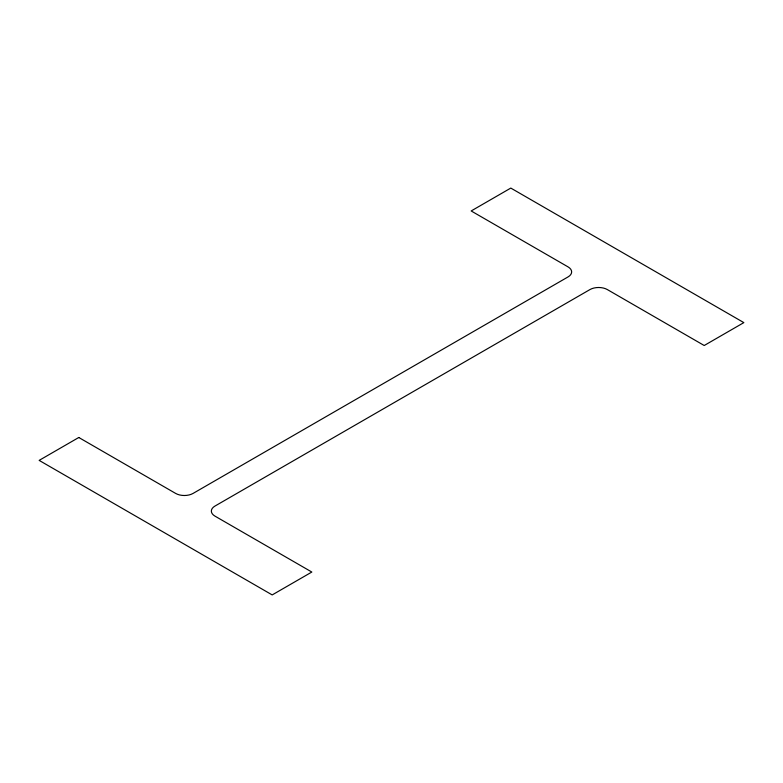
<?xml version="1.0" encoding="UTF-8"?>
<svg xmlns="http://www.w3.org/2000/svg" width="783" height="783" viewBox="0 0 783 783"><rect width="100%" height="100%" fill="white"/><g stroke="black" fill="none" stroke-linecap="round" stroke-linejoin="round"><path stroke-width="1.17" d="M78.789 437.491L39.15 460.384L272.2 594.923L311.83 572.04L214.953 516.114A12.293 7.096 0 0 1 214.953 506.072L589.951 289.573A12.293 7.096 0 0 1 607.334 289.573L704.211 345.509L743.85 322.616L510.8 188.077L471.17 210.96L568.047 266.886A12.293 7.096 0 0 1 568.047 276.928L193.049 493.427A12.293 7.096 0 0 1 175.666 493.427L78.789 437.491"/></g></svg>
